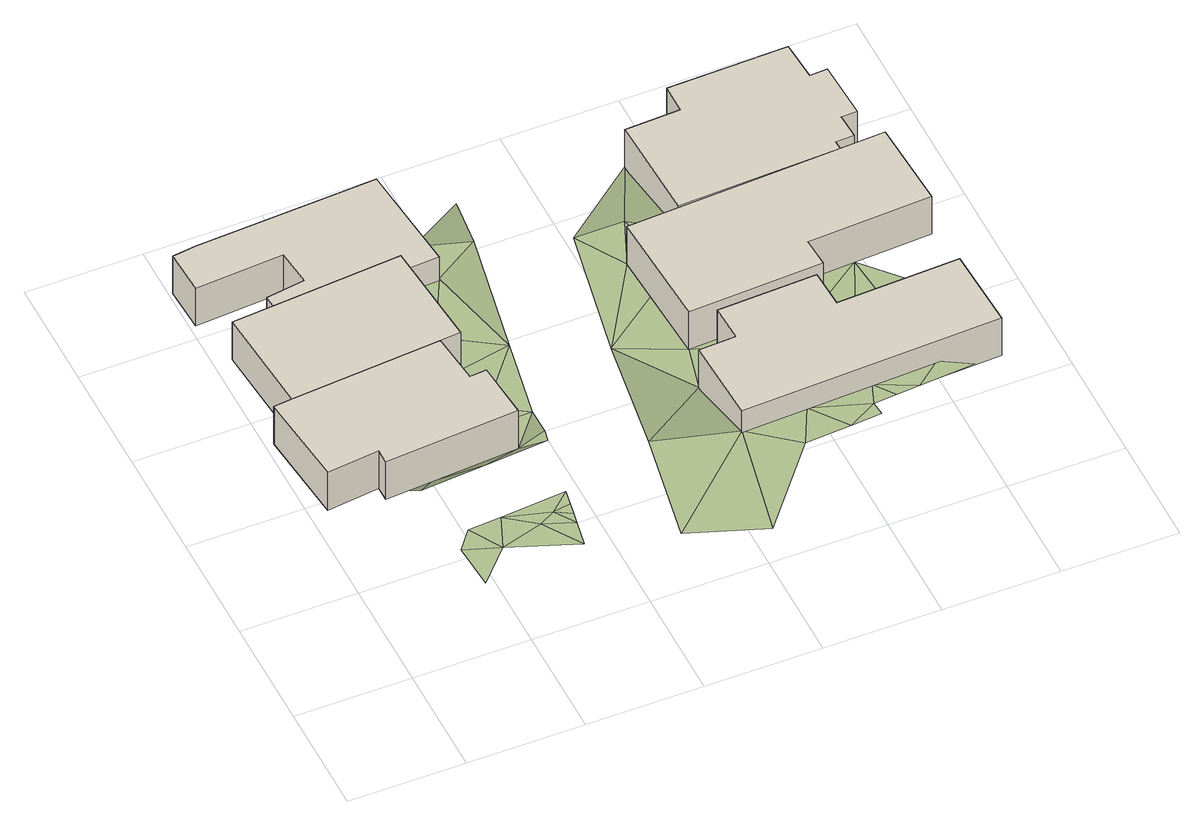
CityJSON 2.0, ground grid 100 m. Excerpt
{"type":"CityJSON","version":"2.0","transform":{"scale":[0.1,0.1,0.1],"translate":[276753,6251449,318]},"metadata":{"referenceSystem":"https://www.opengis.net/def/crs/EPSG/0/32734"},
"CityObjects":{
"building1":{"type":"Building","attributes":{"address":"20 Queens Road Woodstock Cape Town","building":"house","building:levels":1,"building_height":4.1,"roof_height":24.66,"ground_height":20.56,"plus_code":"4FRW3C9W+R68"},"geometry":[{"type":"Solid","lod":"1","boundaries":[[[[0,1,2,3]],[[1,4,5,2]],[[4,6,7,5]],[[6,8,9,7]],[[8,10,11,9]],[[10,12,13,11]],[[12,14,15,13]],[[14,16,17,15]],[[16,0,3,17]],[[3,2,5,7,9,11,13,15,17]],[[16,14,12,10,8,6,4,1,0]]]]}]},
"building2":{"type":"Building","attributes":{"address":"18 Queens Road Woodstock Cape Town","building":"house","building:levels":1,"building_height":4.1,"roof_height":24.66,"ground_height":20.56,"plus_code":"4FRW3C9W+V64"},"geometry":[{"type":"Solid","lod":"1","boundaries":[[[[18,19,20,21]],[[19,22,23,20]],[[22,1,2,23]],[[1,0,3,2]],[[0,24,25,3]],[[24,18,21,25]],[[21,20,23,2,3,25]],[[24,0,1,22,19,18]]]]}]},
"building3":{"type":"Building","attributes":{"address":"16 Queens Road Woodstock Cape Town","building":"house","building:levels":1,"building_height":4.1,"roof_height":22.94,"ground_height":18.84,"plus_code":"4FRW3C9W+V6Q"},"geometry":[{"type":"Solid","lod":"1","boundaries":[[[[26,27,28,29]],[[27,30,31,28]],[[30,32,33,31]],[[32,34,35,33]],[[34,36,37,35]],[[36,38,39,37]],[[38,40,41,39]],[[40,42,43,41]],[[42,44,45,43]],[[44,26,29,45]],[[29,28,31,33,35,37,39,41,43,45]],[[44,42,40,38,36,34,32,30,27,26]]]]}]},
"building4":{"type":"Building","attributes":{"address":"24 Walmer Road Woodstock Cape Town","building":"house","building:levels":1,"building_height":4.1,"roof_height":24.49,"ground_height":20.39,"plus_code":"4FRW3C9W+Q9W"},"geometry":[{"type":"Solid","lod":"1","boundaries":[[[[46,47,48,49]],[[47,50,51,48]],[[50,52,53,51]],[[52,54,55,53]],[[54,56,57,55]],[[56,58,59,57]],[[58,60,61,59]],[[60,46,49,61]],[[49,48,51,53,55,57,59,61]],[[60,58,56,54,52,50,47,46]]]]}]},
"building5":{"type":"Building","attributes":{"address":"22 Walmer Road Woodstock Cape Town","building":"house","building:levels":1,"building_height":4.1,"roof_height":24.49,"ground_height":20.39,"plus_code":"4FRW3C9W+R9W"},"geometry":[{"type":"Solid","lod":"1","boundaries":[[[[62,63,64,65]],[[63,66,67,64]],[[66,68,69,67]],[[68,70,71,69]],[[70,72,73,71]],[[72,62,65,73]],[[65,64,67,69,71,73]],[[72,70,68,66,63,62]]]]}]},
"building6":{"type":"Building","attributes":{"address":"20 Walmer Road Woodstock Cape Town","building":"house","building:levels":1,"building_height":4.1,"roof_height":22.87,"ground_height":18.77,"plus_code":"4FRW3C9W+V9Q"},"geometry":[{"type":"Solid","lod":"1","boundaries":[[[[74,75,76,77]],[[75,78,79,76]],[[78,80,81,79]],[[80,82,83,81]],[[82,84,85,83]],[[84,86,87,85]],[[86,88,89,87]],[[88,90,91,89]],[[90,92,93,91]],[[92,94,95,93]],[[94,96,97,95]],[[96,74,77,97]],[[77,76,79,81,83,85,87,89,91,93,95,97]],[[96,94,92,90,88,86,84,82,80,78,75,74]]]]}]},
"terrain1":{"type":"TINRelief","geometry":[{"type":"CompositeSurface","lod":"1","boundaries":[[[98,99,100]],[[100,101,98]],[[102,103,104]],[[101,100,105]],[[106,104,103]],[[107,105,100]],[[108,107,100]],[[107,109,105]],[[108,110,107]],[[105,109,111]],[[109,107,110]],[[12,104,106]],[[110,112,109]],[[109,112,113]],[[113,111,109]],[[12,106,114]],[[16,115,116]],[[12,114,117]],[[0,116,24]],[[24,116,115]],[[12,118,119]],[[117,118,12]],[[115,119,118]],[[115,120,24]],[[118,120,115]],[[120,121,24]],[[122,18,121]],[[122,121,120]],[[123,124,125]],[[125,126,123]],[[122,120,127]],[[128,122,127]],[[129,124,46]],[[124,123,46]],[[128,127,130]],[[123,126,131]],[[129,46,63]],[[123,131,132]],[[133,129,63]],[[134,129,62]],[[133,62,129]],[[63,46,58]],[[135,58,46]],[[136,132,131]],[[63,58,137]],[[62,138,134]],[[139,132,136]],[[140,137,58]],[[141,138,62]],[[136,142,139]],[[132,139,143]],[[74,134,138]],[[137,140,144]],[[141,145,138]],[[139,146,143]],[[145,141,147]],[[144,140,148]],[[145,74,138]],[[149,143,146]],[[150,144,148]],[[145,147,151]],[[150,148,56]],[[143,149,152]],[[56,66,150]],[[56,54,153]],[[154,151,147]],[[56,153,66]],[[54,155,153]],[[156,152,149]],[[154,157,151]],[[68,66,158]],[[66,153,158]],[[158,153,155]],[[159,157,154]],[[157,159,160]],[[161,158,155]],[[160,159,162]],[[160,162,163]],[[163,162,164]]]}]}
},
"vertices":[
[1453,2690,185],[158,2586,185],[158,2586,595],[1453,2690,595],[1,2570,185],[1,2570,595],[81,1750,185],[81,1750,595],[533,1803,185],[533,1803,595],[536,1672,185],[536,1672,595],[1685,1756,185],[1685,1756,595],[1645,2256,185],[1645,2256,595],[1500,2246,185],[1500,2246,595],
[1553,3646,185],[517,3562,185],[517,3562,595],[1553,3646,595],[83,3528,185],[83,3528,595],[1630,2704,185],[1630,2704,595],
[1793,4627,13],[235,4541,13],[235,4541,423],[1793,4627,423],[31,4514,13],[31,4514,423],[47,4124,13],[47,4124,423],[805,4177,13],[805,4177,423],[839,3862,13],[839,3862,423],[503,3813,13],[503,3813,423],[517,3562,13],[517,3562,423],[1553,3646,13],[1553,3646,423],[1885,3662,13],[1885,3662,423],
[3220,1798,168],[3251,1061,168],[3251,1061,578],[3220,1798,578],[5475,1152,168],[5475,1152,578],[5445,1867,168],[5445,1867,578],[4392,1824,168],[4392,1824,578],[4378,2162,168],[4378,2162,578],[3526,2128,168],[3526,2128,578],[3538,1812,168],[3538,1812,578],
[3266,3234,168],[3318,2199,168],[3318,2199,578],[3266,3234,578],[4475,2257,168],[4475,2257,578],[4462,2510,168],[4462,2510,578],[5526,2564,168],[5526,2564,578],[5487,3345,168],[5487,3345,578],
[3745,4333,6],[3782,3414,6],[3782,3414,416],[3745,4333,416],[5166,3469,6],[5166,3469,416],[5163,3547,6],[5163,3547,416],[5322,3553,6],[5322,3553,416],[5313,3771,6],[5313,3771,416],[5451,3777,6],[5451,3777,416],[5430,4288,6],[5430,4288,416],[5276,4281,6],[5276,4281,416],[5255,4632,6],[5255,4632,416],[4225,4607,6],[4225,4607,416],[4223,4352,6],[4223,4352,416],
[760,773,371],[788,374,371],[1064,667,371],[899,944,371],[735,1687,185],[746,1483,371],[935,1702,185],[1183,967,371],[1299,1528,371],[1434,777,371],[1647,443,371],[1570,854,371],[1690,680,371],[1750,1013,371],[1708,778,371],[1725,877,371],[1852,1572,371],[1644,2256,185],[1479,2445,185],[1872,1674,371],[1946,2067,185],[1661,2057,185],[2086,2806,168],[1597,3103,185],[1885,3662,185],[3251,1061,360],[2556,1255,360],[2374,248,360],[3034,8,360],[2300,3938,168],[1847,4060,185],[2783,2456,168],[2408,4504,6],[3641,743,360],[3807,1084,360],[3286,2835,168],[3011,3658,168],[3538,1811,168],[4040,772,360],[3717,2219,168],[3436,3659,168],[4293,916,360],[3925,2144,168],[3544,3248,168],[4303,792,360],[4363,1106,360],[4075,2237,168],[3782,3414,168],[4493,930,362],[3821,3262,168],[4178,2154,168],[4692,945,362],[4275,2247,168],[4075,3425,168],[4919,1129,362],[4628,2003,174],[4377,3290,168],[4919,1845,174],[5171,980,362],[4367,3437,168],[4861,2530,174],[4654,3304,174],[4766,3453,174],[5445,1867,174],[4932,3317,174],[4966,3461,174],[5166,3469,174]
]}
